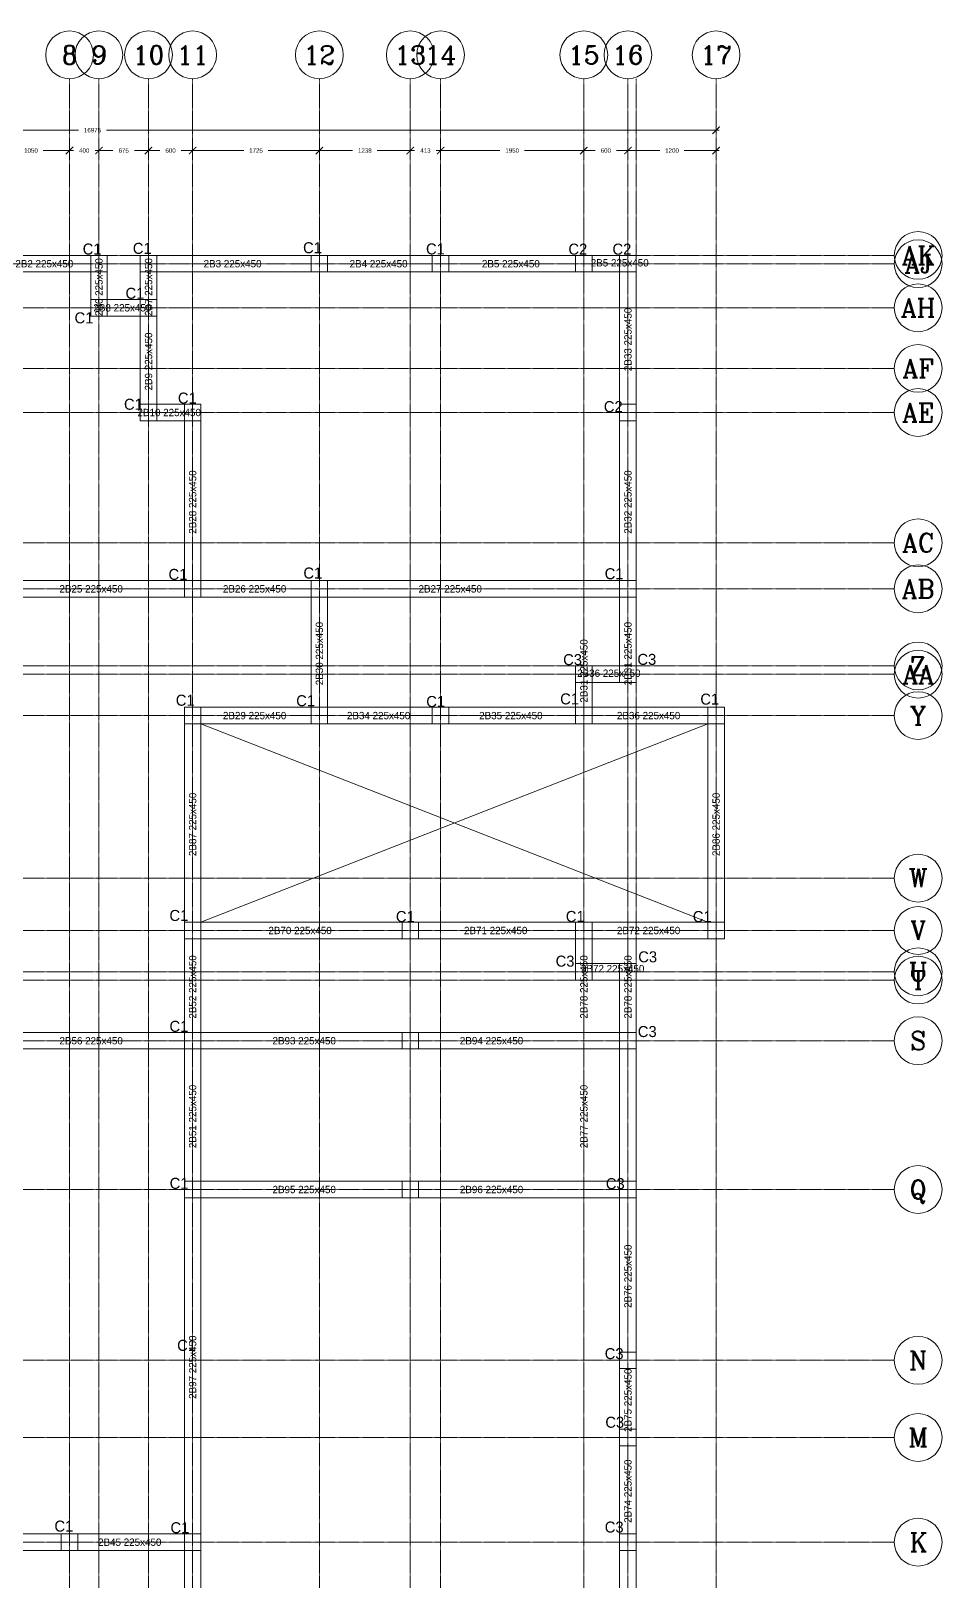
# Model space of a CAD drawing. Header units: inches. Extents: x 63905 to 122805, y 38716 to 73428.
# Drawn here: x 110405 to 122805, y 52346 to 73428 of the extents above; entities that cross this region are included whole.
import ezdxf
from ezdxf.enums import TextEntityAlignment as Align

# ---------------------------------------------------------------- set-up
doc = ezdxf.new("R2010")
doc.units = ezdxf.units.IN
doc.header["$MEASUREMENT"] = 0
doc.linetypes.add('CENTER2', pattern=[0.7, 0.5, -0.1, 0, -0.1])
doc.linetypes.add('HIDDEN2', pattern=[0.1875, 0.125, -0.0625])
doc.layers.get('Defpoints').update_dxf_attribs({"lineweight": 9})
for name, color, linetype, lineweight in [('Axis_1', 8, 'CENTER2', 0), ('Axis_2', 8, 'CENTER2', 0), ('AxisBalloons_1', 150, 'ByLayer', 0), ('AxisBalloons_2', 150, 'ByLayer', 0), ('AxisText_1', 18, 'ByLayer', 0), ('AxisText_2', 18, 'ByLayer', 0), ('Beam', 3, 'HIDDEN2', 0), ('BeamText', 5, 'ByLayer', 0), ('Column', 1, 'ByLayer', 0), ('ELMLAB', 2, 'Continuous', 0)]:
    doc.layers.add(name, color=color, linetype=linetype, lineweight=lineweight)
doc.styles.add('AxisText_1', font='ROMANC', dxfattribs={"height": 50})
doc.styles.add('AxisText_2', font='ROMANC', dxfattribs={"height": 50})
doc.styles.add('BeamText', font='TXT', dxfattribs={"height": 1000})
doc.styles.add('FootingText', font='TXT', dxfattribs={"height": 1500})
doc.styles.get("Standard").update_dxf_attribs({"font": 'arial.ttf'})
doc.dimstyles.new('DAMMY D', dxfattribs={"dimtxt": 60, "dimasz": 100, "dimexe": 100, "dimexo": 100, "dimgap": 80, "dimtad": 0, "dimdec": 0, "dimtxsty": 'Standard', "dimblk": 'ARCHTICK', "dimcen": 2.5, "dimdle": 40, "dimse1": 1, "dimse2": 1, "dimclrd": 7, "dimclre": 256, "dimclrt": 7, "dimadec": 0, "dimazin": 0, "dimtfac": 1, "dimtdec": 0, "dimtmove": 0, "dimatfit": 3, "dimldrblk": 'ARCHTICK', "dimfxl": 0.18, "dimlwd": -1, "dimlwe": -1, "dimarcsym": 0})

# ---------------------------------------------------------------- blocks, each defined once
blk = doc.blocks.new('_ArchTick')
at = {"color": 0, "linetype": 'ByBlock', "const_width": 0.15}
blk.add_lwpolyline([(-0.5, -0.5), (0.5, 0.5)], dxfattribs=at)
blk = doc.blocks.new('*D135')
at = {"layer": 'Defpoints', "color": 0, "transparency": 16777216}
for p in [(109880, 72778), (110930, 72778), (110930, 71801)]:
    blk.add_point(p, dxfattribs=at)
at = {"layer": 'ELMLAB', "color": 7, "transparency": 16777216}
for p, q in [((109840, 71801), (110238, 71801)), ((110970, 71801), (110572, 71801))]:
    blk.add_line(p, q, dxfattribs=at)
at = {"layer": 'ELMLAB', "color": 7, "transparency": 16777216, "xscale": 100, "yscale": 100, "zscale": 100, "rotation": 180}
blk.add_blockref('_ArchTick', (109880, 71801), dxfattribs=at)
at = {"layer": 'ELMLAB', "color": 7, "transparency": 16777216, "xscale": 100, "yscale": 100, "zscale": 100}
blk.add_blockref('_ArchTick', (110930, 71801), dxfattribs=at)
at = {"layer": 'ELMLAB', "color": 7, "transparency": 16777216, "insert": (110405, 71801), "char_height": 60, "attachment_point": 5}
blk.add_mtext('1050', dxfattribs=at)
blk = doc.blocks.new('*D136')
at = {"layer": 'Defpoints', "color": 0, "transparency": 16777216}
for p in [(110930, 72778), (111330, 72778), (111330, 71801)]:
    blk.add_point(p, dxfattribs=at)
at = {"layer": 'ELMLAB', "color": 7, "transparency": 16777216}
for p, q in [((110930, 71801), (110830, 71801)), ((110930, 71801), (110983, 71801)), ((111330, 71801), (111277, 71801)), ((111330, 71801), (111430, 71801))]:
    blk.add_line(p, q, dxfattribs=at)
at = {"layer": 'ELMLAB', "color": 7, "transparency": 16777216, "xscale": 100, "yscale": 100, "zscale": 100}
blk.add_blockref('_ArchTick', (110930, 71801), dxfattribs=at)
at = {"layer": 'ELMLAB', "color": 7, "transparency": 16777216, "xscale": 100, "yscale": 100, "zscale": 100, "rotation": 180}
blk.add_blockref('_ArchTick', (111330, 71801), dxfattribs=at)
at = {"layer": 'ELMLAB', "color": 7, "transparency": 16777216, "insert": (111130, 71801), "char_height": 60, "attachment_point": 5}
blk.add_mtext('400', dxfattribs=at)
blk = doc.blocks.new('*D137')
at = {"layer": 'Defpoints', "color": 0, "transparency": 16777216}
for p in [(111330, 72778), (112005, 72778), (112005, 71801)]:
    blk.add_point(p, dxfattribs=at)
at = {"layer": 'ELMLAB', "color": 7, "transparency": 16777216}
for p, q in [((111290, 71801), (111521, 71801)), ((112045, 71801), (111814, 71801))]:
    blk.add_line(p, q, dxfattribs=at)
at = {"layer": 'ELMLAB', "color": 7, "transparency": 16777216, "xscale": 100, "yscale": 100, "zscale": 100, "rotation": 180}
blk.add_blockref('_ArchTick', (111330, 71801), dxfattribs=at)
at = {"layer": 'ELMLAB', "color": 7, "transparency": 16777216, "xscale": 100, "yscale": 100, "zscale": 100}
blk.add_blockref('_ArchTick', (112005, 71801), dxfattribs=at)
at = {"layer": 'ELMLAB', "color": 7, "transparency": 16777216, "insert": (111667, 71801), "char_height": 60, "attachment_point": 5}
blk.add_mtext('675', dxfattribs=at)
blk = doc.blocks.new('*D138')
at = {"layer": 'Defpoints', "color": 0, "transparency": 16777216}
for p in [(112005, 72778), (112605, 72778), (112605, 71801)]:
    blk.add_point(p, dxfattribs=at)
at = {"layer": 'ELMLAB', "color": 7, "transparency": 16777216}
for p, q in [((111965, 71801), (112159, 71801)), ((112645, 71801), (112451, 71801))]:
    blk.add_line(p, q, dxfattribs=at)
at = {"layer": 'ELMLAB', "color": 7, "transparency": 16777216, "xscale": 100, "yscale": 100, "zscale": 100, "rotation": 180}
blk.add_blockref('_ArchTick', (112005, 71801), dxfattribs=at)
at = {"layer": 'ELMLAB', "color": 7, "transparency": 16777216, "xscale": 100, "yscale": 100, "zscale": 100}
blk.add_blockref('_ArchTick', (112605, 71801), dxfattribs=at)
at = {"layer": 'ELMLAB', "color": 7, "transparency": 16777216, "insert": (112305, 71801), "char_height": 60, "attachment_point": 5}
blk.add_mtext('600', dxfattribs=at)
blk = doc.blocks.new('*D139')
at = {"layer": 'Defpoints', "color": 0, "transparency": 16777216}
for p in [(112605, 72778), (114330, 72778), (114330, 71801)]:
    blk.add_point(p, dxfattribs=at)
at = {"layer": 'ELMLAB', "color": 7, "transparency": 16777216}
for p, q in [((112565, 71801), (113301, 71801)), ((114370, 71801), (113634, 71801))]:
    blk.add_line(p, q, dxfattribs=at)
at = {"layer": 'ELMLAB', "color": 7, "transparency": 16777216, "xscale": 100, "yscale": 100, "zscale": 100, "rotation": 180}
blk.add_blockref('_ArchTick', (112605, 71801), dxfattribs=at)
at = {"layer": 'ELMLAB', "color": 7, "transparency": 16777216, "xscale": 100, "yscale": 100, "zscale": 100}
blk.add_blockref('_ArchTick', (114330, 71801), dxfattribs=at)
at = {"layer": 'ELMLAB', "color": 7, "transparency": 16777216, "insert": (113467, 71801), "char_height": 60, "attachment_point": 5}
blk.add_mtext('1725', dxfattribs=at)
blk = doc.blocks.new('*D140')
at = {"layer": 'Defpoints', "color": 0, "transparency": 16777216}
for p in [(114330, 72778), (115567, 72778), (115567, 71801)]:
    blk.add_point(p, dxfattribs=at)
at = {"layer": 'ELMLAB', "color": 7, "transparency": 16777216}
for p, q in [((114290, 71801), (114782, 71801)), ((115607, 71801), (115116, 71801))]:
    blk.add_line(p, q, dxfattribs=at)
at = {"layer": 'ELMLAB', "color": 7, "transparency": 16777216, "xscale": 100, "yscale": 100, "zscale": 100, "rotation": 180}
blk.add_blockref('_ArchTick', (114330, 71801), dxfattribs=at)
at = {"layer": 'ELMLAB', "color": 7, "transparency": 16777216, "xscale": 100, "yscale": 100, "zscale": 100}
blk.add_blockref('_ArchTick', (115567, 71801), dxfattribs=at)
at = {"layer": 'ELMLAB', "color": 7, "transparency": 16777216, "insert": (114949, 71801), "char_height": 60, "attachment_point": 5}
blk.add_mtext('1238', dxfattribs=at)
blk = doc.blocks.new('*D141')
at = {"layer": 'Defpoints', "color": 0, "transparency": 16777216}
for p in [(115567, 72778), (115980, 72778), (115980, 71801)]:
    blk.add_point(p, dxfattribs=at)
at = {"layer": 'ELMLAB', "color": 7, "transparency": 16777216}
for p, q in [((115567, 71801), (115467, 71801)), ((115567, 71801), (115626, 71801)), ((115980, 71801), (115921, 71801)), ((115980, 71801), (116080, 71801))]:
    blk.add_line(p, q, dxfattribs=at)
at = {"layer": 'ELMLAB', "color": 7, "transparency": 16777216, "xscale": 100, "yscale": 100, "zscale": 100}
blk.add_blockref('_ArchTick', (115567, 71801), dxfattribs=at)
at = {"layer": 'ELMLAB', "color": 7, "transparency": 16777216, "xscale": 100, "yscale": 100, "zscale": 100, "rotation": 180}
blk.add_blockref('_ArchTick', (115980, 71801), dxfattribs=at)
at = {"layer": 'ELMLAB', "color": 7, "transparency": 16777216, "insert": (115774, 71801), "char_height": 60, "attachment_point": 5}
blk.add_mtext('413', dxfattribs=at)
blk = doc.blocks.new('*D142')
at = {"layer": 'Defpoints', "color": 0, "transparency": 16777216}
for p in [(115980, 72778), (117930, 72778), (117930, 71801)]:
    blk.add_point(p, dxfattribs=at)
at = {"layer": 'ELMLAB', "color": 7, "transparency": 16777216}
for p, q in [((115940, 71801), (116788, 71801)), ((117970, 71801), (117122, 71801))]:
    blk.add_line(p, q, dxfattribs=at)
at = {"layer": 'ELMLAB', "color": 7, "transparency": 16777216, "xscale": 100, "yscale": 100, "zscale": 100, "rotation": 180}
blk.add_blockref('_ArchTick', (115980, 71801), dxfattribs=at)
at = {"layer": 'ELMLAB', "color": 7, "transparency": 16777216, "xscale": 100, "yscale": 100, "zscale": 100}
blk.add_blockref('_ArchTick', (117930, 71801), dxfattribs=at)
at = {"layer": 'ELMLAB', "color": 7, "transparency": 16777216, "insert": (116955, 71801), "char_height": 60, "attachment_point": 5}
blk.add_mtext('1950', dxfattribs=at)
blk = doc.blocks.new('*D143')
at = {"layer": 'Defpoints', "color": 0, "transparency": 16777216}
for p in [(117930, 72778), (118530, 72778), (118530, 71801)]:
    blk.add_point(p, dxfattribs=at)
at = {"layer": 'ELMLAB', "color": 7, "transparency": 16777216}
for p, q in [((117890, 71801), (118084, 71801)), ((118570, 71801), (118376, 71801))]:
    blk.add_line(p, q, dxfattribs=at)
at = {"layer": 'ELMLAB', "color": 7, "transparency": 16777216, "xscale": 100, "yscale": 100, "zscale": 100, "rotation": 180}
blk.add_blockref('_ArchTick', (117930, 71801), dxfattribs=at)
at = {"layer": 'ELMLAB', "color": 7, "transparency": 16777216, "xscale": 100, "yscale": 100, "zscale": 100}
blk.add_blockref('_ArchTick', (118530, 71801), dxfattribs=at)
at = {"layer": 'ELMLAB', "color": 7, "transparency": 16777216, "insert": (118230, 71801), "char_height": 60, "attachment_point": 5}
blk.add_mtext('600', dxfattribs=at)
blk = doc.blocks.new('*D144')
at = {"layer": 'Defpoints', "color": 0, "transparency": 16777216}
for p in [(118530, 72778), (119730, 72778), (119730, 71801)]:
    blk.add_point(p, dxfattribs=at)
at = {"layer": 'ELMLAB', "color": 7, "transparency": 16777216}
for p, q in [((118490, 71801), (118963, 71801)), ((119770, 71801), (119297, 71801))]:
    blk.add_line(p, q, dxfattribs=at)
at = {"layer": 'ELMLAB', "color": 7, "transparency": 16777216, "xscale": 100, "yscale": 100, "zscale": 100, "rotation": 180}
blk.add_blockref('_ArchTick', (118530, 71801), dxfattribs=at)
at = {"layer": 'ELMLAB', "color": 7, "transparency": 16777216, "xscale": 100, "yscale": 100, "zscale": 100}
blk.add_blockref('_ArchTick', (119730, 71801), dxfattribs=at)
at = {"layer": 'ELMLAB', "color": 7, "transparency": 16777216, "insert": (119130, 71801), "char_height": 60, "attachment_point": 5}
blk.add_mtext('1200', dxfattribs=at)
blk = doc.blocks.new('*D145')
at = {"layer": 'Defpoints', "color": 0, "transparency": 16777216}
for p in [(102755, 72778), (119730, 72778), (119730, 72078)]:
    blk.add_point(p, dxfattribs=at)
at = {"layer": 'ELMLAB', "color": 7, "transparency": 16777216}
for p, q in [((102715, 72078), (111052, 72078)), ((119770, 72078), (111433, 72078))]:
    blk.add_line(p, q, dxfattribs=at)
at = {"layer": 'ELMLAB', "color": 7, "transparency": 16777216, "xscale": 100, "yscale": 100, "zscale": 100, "rotation": 180}
blk.add_blockref('_ArchTick', (102755, 72078), dxfattribs=at)
at = {"layer": 'ELMLAB', "color": 7, "transparency": 16777216, "xscale": 100, "yscale": 100, "zscale": 100}
blk.add_blockref('_ArchTick', (119730, 72078), dxfattribs=at)
at = {"layer": 'ELMLAB', "color": 7, "transparency": 16777216, "insert": (111242, 72078), "char_height": 60, "attachment_point": 5}
blk.add_mtext('16975', dxfattribs=at)

msp = doc.modelspace()

# ---------------------------------------------------------------- linework, layer by layer
at = {"layer": 'Axis_1'}
for p, q in [((100070.8, 70373.5), (122155.2, 70373.5)), ((100070.8, 70261), (122155.2, 70261)), ((100070.8, 69661), (122155.2, 69661)), ((100070.8, 68836), (122155.2, 68836)), ((100070.8, 68236), (122155.2, 68236)), ((100070.8, 66463.5), (122155.2, 66463.5)), ((100070.8, 65836), (122155.2, 65836)), ((100070.8, 64786), (122155.2, 64786)), ((100070.8, 64673.5), (122155.2, 64673.5)), ((100070.8, 64111), (122155.2, 64111)), ((100070.8, 61898.5), (122155.2, 61898.5)), ((100070.8, 61186), (122155.2, 61186)), ((100070.8, 60623.5), (122155.2, 60623.5)), ((100070.8, 60511), (122155.2, 60511)), ((100070.8, 59686), (122155.2, 59686)), ((100070.8, 57661), (122155.2, 57661)), ((100070.8, 55336), (122155.2, 55336)), ((100070.8, 54286), (122155.2, 54286)), ((100070.8, 52861), (122155.2, 52861))]:
    msp.add_line(p, q, dxfattribs=at)
at = {"layer": 'Axis_2'}
for p, q in [((110930, 42410.1), (110930, 72778.5)), ((111330, 42410.1), (111330, 72778.5)), ((112005, 42348.5), (112005, 72778.5)), ((112605, 42410.1), (112605, 72778.5)), ((114330, 42410.1), (114330, 72778.5)), ((115567.5, 42410.1), (115567.5, 72778.5)), ((115980, 42410.1), (115980, 72778.5)), ((117930, 42410.1), (117930, 72778.5)), ((118530, 42410.1), (118530, 72778.5)), ((118530, 42410.1), (118530, 72778.5)), ((118530, 42410.1), (118530, 72778.5)), ((118642.5, 42410.1), (118642.5, 72778.5)), ((119730, 42410.1), (119730, 72778.5))]:
    msp.add_line(p, q, dxfattribs=at)
at = {"layer": 'AxisBalloons_1'}
for centre in [(122480.2, 70373.5), (122480.2, 70261), (122480.2, 69661), (122480.2, 68836), (122480.2, 68236), (122480.2, 66463.5), (122480.2, 65836), (122480.2, 64786), (122480.2, 64673.5), (122480.2, 64111), (122480.2, 61898.5), (122480.2, 61186), (122480.2, 60623.5), (122480.2, 60511), (122480.2, 59686), (122480.2, 57661), (122480.2, 55336), (122480.2, 54286), (122480.2, 52861)]:
    msp.add_circle(centre, 325, dxfattribs=at)
at = {"layer": 'AxisBalloons_2'}
for centre in [(110930, 73103.5), (111330, 73103.5), (112005, 73103.5), (112605, 73103.5), (114330, 73103.5), (115567.5, 73103.5), (115980, 73103.5), (117930, 73103.5), (118530, 73103.5), (119730, 73103.5)]:
    msp.add_circle(centre, 325, dxfattribs=at)
at = {"layer": 'Beam', "linetype": 'Continuous'}
for p, q in [((109992.5, 70373.5), (111217.5, 70373.5)), ((112117.5, 70373.5), (114217.5, 70373.5)), ((114442.5, 70373.5), (115867.5, 70373.5)), ((116092.5, 70373.5), (117817.5, 70373.5)), ((109992.5, 70148.5), (111217.5, 70148.5)), ((111217.5, 69773.5), (111217.5, 70148.5)), ((111442.5, 69773.5), (111442.5, 70148.5)), ((111892.5, 69773.5), (111892.5, 70148.5)), ((112117.5, 70148.5), (114217.5, 70148.5)), ((112117.5, 69773.5), (112117.5, 70148.5)), ((114442.5, 70148.5), (115867.5, 70148.5)), ((116092.5, 70148.5), (117817.5, 70148.5)), ((118417.5, 68348.5), (118417.5, 70148.5)), ((118642.5, 68348.5), (118642.5, 70148.5)), ((111442.5, 69773.5), (111892.5, 69773.5)), ((111442.5, 69548.5), (111892.5, 69548.5)), ((111892.5, 68348.5), (111892.5, 69548.5)), ((112117.5, 68348.5), (112117.5, 69548.5)), ((112117.5, 68348.5), (112492.5, 68348.5)), ((112117.5, 68123.5), (112492.5, 68123.5)), ((112492.5, 65948.5), (112492.5, 68123.5)), ((112717.5, 65948.5), (112717.5, 68123.5)), ((118417.5, 65948.5), (118417.5, 68123.5)), ((118642.5, 65948.5), (118642.5, 68123.5)), ((109992.5, 65948.5), (112492.5, 65948.5)), ((112717.5, 65948.5), (114217.5, 65948.5)), ((114442.5, 65948.5), (118417.5, 65948.5)), ((109992.5, 65723.5), (112492.5, 65723.5)), ((112717.5, 65723.5), (114217.5, 65723.5)), ((114217.5, 64223.5), (114217.5, 65723.5)), ((114442.5, 65723.5), (118417.5, 65723.5)), ((114442.5, 64223.5), (114442.5, 65723.5)), ((118417.5, 64561), (118417.5, 65723.5)), ((118642.5, 64561), (118642.5, 65723.5)), ((112717.5, 64223.5), (114217.5, 64223.5)), ((114442.5, 64223.5), (115867.5, 64223.5)), ((116092.5, 64223.5), (117817.5, 64223.5)), ((118042.5, 64223.5), (119617.5, 64223.5)), ((112492.5, 61298.5), (112492.5, 63998.5)), ((112717.5, 63998.5), (114217.5, 63998.5)), ((112717.5, 61298.5), (112717.5, 63998.5)), ((114442.5, 63998.5), (115867.5, 63998.5)), ((116092.5, 63998.5), (117817.5, 63998.5)), ((118042.5, 63998.5), (119617.5, 63998.5)), ((119617.5, 61298.5), (119617.5, 63998.5)), ((119842.5, 61298.5), (119842.5, 63998.5)), ((112717.5, 61298.5), (115455, 61298.5)), ((115680, 61298.5), (117817.5, 61298.5)), ((118042.5, 61298.5), (119617.5, 61298.5)), ((112492.5, 59798.5), (112492.5, 61073.5)), ((112717.5, 59798.5), (112717.5, 61073.5)), ((112717.5, 61073.5), (115455, 61073.5)), ((115680, 61073.5), (117817.5, 61073.5)), ((117817.5, 60736), (117817.5, 61073.5)), ((118042.5, 61073.5), (119617.5, 61073.5)), ((118042.5, 60736), (118042.5, 61073.5)), ((118417.5, 59798.5), (118417.5, 60742.4)), ((118642.5, 59798.5), (118642.5, 60742.4)), ((109992.5, 59798.5), (112492.5, 59798.5)), ((112717.5, 59798.5), (115567.5, 59798.5)), ((115567.5, 59798.5), (118417.5, 59798.5)), ((109992.5, 59573.5), (112492.5, 59573.5)), ((112492.5, 57773.5), (112492.5, 59573.5)), ((112717.5, 57773.5), (112717.5, 59573.5)), ((112717.5, 59573.5), (115567.5, 59573.5)), ((115567.5, 59573.5), (118417.5, 59573.5)), ((118417.5, 57773.5), (118417.5, 59573.5)), ((118642.5, 57773.5), (118642.5, 59573.5)), ((112717.5, 57773.5), (115567.5, 57773.5)), ((115567.5, 57773.5), (118417.5, 57773.5)), ((112492.5, 52973.5), (112492.5, 57548.5)), ((112717.5, 57548.5), (115567.5, 57548.5)), ((112717.5, 52973.5), (112717.5, 57548.5)), ((115567.5, 57548.5), (118417.5, 57548.5)), ((118417.5, 55448.5), (118417.5, 57548.5)), ((118642.5, 55448.5), (118642.5, 57548.5)), ((118417.5, 54398.5), (118417.5, 55223.5)), ((118642.5, 54398.5), (118642.5, 55223.5)), ((118417.5, 52973.5), (118417.5, 54173.5)), ((118642.5, 52973.5), (118642.5, 54173.5)), ((108292.5, 52973.5), (110817.5, 52973.5)), ((111042.5, 52973.5), (112492.5, 52973.5)), ((108292.5, 52748.5), (110817.5, 52748.5)), ((111042.5, 52748.5), (112492.5, 52748.5)), ((112492.5, 49748.5), (112492.5, 52748.5)), ((112717.5, 49748.5), (112717.5, 52748.5)), ((118417.5, 49748.5), (118417.5, 52748.5)), ((118642.5, 49748.5), (118642.5, 52748.5))]:
    msp.add_line(p, q, dxfattribs=at)
at = {"layer": 'Column'}
for points in [[(111217.5, 70148.5), (111442.5, 70148.5), (111442.5, 70373.5), (111217.5, 70373.5)], [(111892.5, 70148.5), (112117.5, 70148.5), (112117.5, 70373.5), (111892.5, 70373.5)], [(114217.5, 70148.5), (114442.5, 70148.5), (114442.5, 70373.5), (114217.5, 70373.5)], [(115867.5, 70148.5), (116092.5, 70148.5), (116092.5, 70373.5), (115867.5, 70373.5)], [(117817.5, 70148.5), (118042.5, 70148.5), (118042.5, 70373.5), (117817.5, 70373.5)], [(118417.5, 70148.5), (118642.5, 70148.5), (118642.5, 70373.5), (118417.5, 70373.5)], [(111217.5, 69548.5), (111442.5, 69548.5), (111442.5, 69773.5), (111217.5, 69773.5)], [(111892.5, 69548.5), (112117.5, 69548.5), (112117.5, 69773.5), (111892.5, 69773.5)], [(111892.5, 68123.5), (112117.5, 68123.5), (112117.5, 68348.5), (111892.5, 68348.5)], [(112492.5, 68123.5), (112717.5, 68123.5), (112717.5, 68348.5), (112492.5, 68348.5)], [(118417.5, 68123.5), (118642.5, 68123.5), (118642.5, 68348.5), (118417.5, 68348.5)], [(112492.5, 65723.5), (112717.5, 65723.5), (112717.5, 65948.5), (112492.5, 65948.5)], [(114217.5, 65723.5), (114442.5, 65723.5), (114442.5, 65948.5), (114217.5, 65948.5)], [(118417.5, 65723.5), (118642.5, 65723.5), (118642.5, 65948.5), (118417.5, 65948.5)], [(117817.5, 64561), (118042.5, 64561), (118042.5, 64786), (117817.5, 64786)], [(118417.5, 64561), (118642.5, 64561), (118642.5, 64786), (118417.5, 64786)], [(112492.5, 63998.5), (112717.5, 63998.5), (112717.5, 64223.5), (112492.5, 64223.5)], [(114217.5, 63998.5), (114442.5, 63998.5), (114442.5, 64223.5), (114217.5, 64223.5)], [(115867.5, 63998.5), (116092.5, 63998.5), (116092.5, 64223.5), (115867.5, 64223.5)], [(117817.5, 63998.5), (118042.5, 63998.5), (118042.5, 64223.5), (117817.5, 64223.5)], [(119617.5, 63998.5), (119842.5, 63998.5), (119842.5, 64223.5), (119617.5, 64223.5)], [(112492.5, 61073.5), (112717.5, 61073.5), (112717.5, 61298.5), (112492.5, 61298.5)], [(115455, 61073.5), (115680, 61073.5), (115680, 61298.5), (115455, 61298.5)], [(117817.5, 61073.5), (118042.5, 61073.5), (118042.5, 61298.5), (117817.5, 61298.5)], [(119617.5, 61073.5), (119842.5, 61073.5), (119842.5, 61298.5), (119617.5, 61298.5)], [(117817.5, 60511), (118042.5, 60511), (118042.5, 60736), (117817.5, 60736)], [(118417.5, 60511), (118642.5, 60511), (118642.5, 60736), (118417.5, 60736)], [(112492.5, 59573.5), (112717.5, 59573.5), (112717.5, 59798.5), (112492.5, 59798.5)], [(115455, 59573.5), (115680, 59573.5), (115680, 59798.5), (115455, 59798.5)], [(118417.5, 59573.5), (118642.5, 59573.5), (118642.5, 59798.5), (118417.5, 59798.5)], [(112492.5, 57548.5), (112717.5, 57548.5), (112717.5, 57773.5), (112492.5, 57773.5)], [(115455, 57548.5), (115680, 57548.5), (115680, 57773.5), (115455, 57773.5)], [(118417.5, 57548.5), (118642.5, 57548.5), (118642.5, 57773.5), (118417.5, 57773.5)], [(118417.5, 55223.5), (118642.5, 55223.5), (118642.5, 55448.5), (118417.5, 55448.5)], [(118417.5, 54173.5), (118642.5, 54173.5), (118642.5, 54398.5), (118417.5, 54398.5)], [(110817.5, 52748.5), (111042.5, 52748.5), (111042.5, 52973.5), (110817.5, 52973.5)], [(112492.5, 52748.5), (112717.5, 52748.5), (112717.5, 52973.5), (112492.5, 52973.5)], [(118417.5, 52748.5), (118642.5, 52748.5), (118642.5, 52973.5), (118417.5, 52973.5)]]:
    msp.add_lwpolyline(points, close=True, dxfattribs=at)
at = {"layer": 'ELMLAB', "color": 3}
for p, q in [((118042.5, 70373.5), (118417.5, 70373.5)), ((118042.5, 70148.5), (118417.5, 70148.5)), ((118042.5, 64786), (118417.5, 64786)), ((117817.5, 64561), (117817.5, 64223.5)), ((118042.5, 64561), (118417.5, 64561)), ((118042.5, 64561), (118042.5, 64223.5)), ((112717.5, 63998.5), (119617.5, 61298.5)), ((112717.5, 61298.5), (119617.5, 63998.5)), ((118042.5, 60736), (118417.5, 60736)), ((118042.5, 60511), (118417.5, 60511))]:
    msp.add_line(p, q, dxfattribs=at)

# ---------------------------------------------------------------- texts
at = {"layer": 'AxisText_1', "linetype": 'Continuous', "style": 'AxisText_1'}
for s, p in [('AK', (122480.2, 70373.5)), ('AJ', (122480.2, 70261)), ('AH', (122480.2, 69661)), ('AF', (122480.2, 68836)), ('AE', (122480.2, 68236)), ('AC', (122480.2, 66463.5)), ('AB', (122480.2, 65836)), ('AA', (122480.2, 64673.5)), ('Z', (122480.2, 64786)), ('Y', (122480.2, 64111)), ('W', (122480.2, 61898.5)), ('V', (122480.2, 61186)), ('U', (122480.2, 60623.5)), ('T', (122480.2, 60511)), ('S', (122480.2, 59686)), ('Q', (122480.2, 57661)), ('N', (122480.2, 55336)), ('M', (122480.2, 54286)), ('K', (122480.2, 52861))]:
    msp.add_text(s, height=250, dxfattribs=at).set_placement(p, align=Align.MIDDLE_CENTER)
at = {"layer": 'AxisText_2', "linetype": 'Continuous', "style": 'AxisText_2'}
for s, p in [('8', (110930, 73103.5)), ('9', (111330, 73103.5)), ('10', (112005, 73103.5)), ('11', (112605, 73103.5)), ('12', (114330, 73103.5)), ('13', (115567.5, 73103.5)), ('14', (115980, 73103.5)), ('15', (117930, 73103.5)), ('16', (118530, 73103.5)), ('17', (119730, 73103.5))]:
    msp.add_text(s, height=250, dxfattribs=at).set_placement(p, align=Align.MIDDLE_CENTER)
at = {"layer": 'Beam', "color": 5, "linetype": 'Continuous', "lineweight": 30, "style": 'FootingText'}
for s, p in [('C1', (111108.7, 70340.6)), ('C1', (111791.2, 70350.1)), ('C1', (114108.2, 70358.6)), ('C1', (115781.7, 70342.1)), ('C2', (117719.7, 70339.1)), ('C2', (118319.7, 70339.1)), ('C1', (111691.7, 69738.6)), ('C1', (110998.2, 69404.1)), ('C1', (111671.2, 68228.1)), ('C1', (112404.7, 68312.1)), ('C2', (118202.2, 68196.1)), ('C1', (112276.7, 65912.6)), ('C1', (114112.7, 65931.1)), ('C1', (118213.7, 65921.6)), ('C3', (117648.6, 64752.6)), ('C3', (118659.1, 64756.1)), ('C1', (112376.2, 64200.1)), ('C1', (114015.2, 64193.1)), ('C1', (115785.2, 64182.6)), ('C1', (117608.2, 64218.1)), ('C1', (119515.7, 64214.6)), ('C1', (112289.7, 61270.6)), ('C1', (115372.2, 61256.1)), ('C1', (117684.7, 61257.1)), ('C1', (119413.2, 61255.6)), ('C3', (117546.2, 60649.1)), ('C3', (118670.7, 60707.6)), ('C1', (112290.2, 59761.6)), ('C3', (118664.7, 59690.6)), ('C1', (112292.7, 57625.1)), ('C3', (118229.2, 57620.6)), ('C1', (112394.7, 55420.1)), ('C3', (118214.2, 55307.1)), ('C3', (118222.7, 54373.1)), ('C1', (110724.2, 52959.6)), ('C1', (112303.7, 52938.1)), ('C3', (118214.7, 52946.6))]:
    msp.add_text(s, height=150, dxfattribs=at).set_placement(p, align=Align.BOTTOM_LEFT)
at = {"layer": 'BeamText', "linetype": 'Continuous', "style": 'BeamText'}
for s, p in [('2B2 225x450 ', (110605, 70261)), ('2B3 225x450 ', (113167.5, 70261)), ('2B4 225x450 ', (115155, 70261)), ('2B5 225x450 ', (116955, 70261)), ('2B5 225x450 ', (118437, 70273.5)), ('2B8 225x450 ', (111667.5, 69661)), ('2B10 225x450 ', (112305, 68236)), ('2B25 225x450 ', (111242.5, 65836)), ('2B26 225x450 ', (113467.5, 65836)), ('2B27 225x450 ', (116130, 65836)), ('2B36 225x450 ', (118288.6, 64687.7)), ('2B29 225x450 ', (113467.5, 64111)), ('2B34 225x450 ', (115155, 64111)), ('2B35 225x450 ', (116955, 64111)), ('2B36 225x450 ', (118830, 64111)), ('2B70 225x450 ', (114086.2, 61186)), ('2B71 225x450 ', (116748.7, 61186)), ('2B72 225x450 ', (118830, 61186)), ('2B72 225x450 ', (118340.9, 60667.4)), ('2B56 225x450 ', (111242.5, 59686)), ('2B93 225x450 ', (114142.5, 59686)), ('2B94 225x450 ', (116692.5, 59686)), ('2B95 225x450 ', (114142.5, 57661)), ('2B96 225x450 ', (116692.5, 57661)), ('2B45 225x450 ', (111767.5, 52861))]:
    msp.add_text(s, height=100, dxfattribs=at).set_placement(p, align=Align.MIDDLE_CENTER)
for s, p in [('2B6 225x450 ', (111330, 69961)), ('2B7 225x450 ', (112005, 69961)), ('2B33 225x450 ', (118530, 69248.5)), ('2B9 225x450 ', (112005, 68948.5)), ('2B28 225x450 ', (112605, 67036)), ('2B32 225x450 ', (118530, 67036)), ('2B30 225x450 ', (114330, 64973.5)), ('2B31 225x450 ', (118530, 64973.5)), ('2B31 225x450 ', (117930.5, 64737)), ('2B87 225x450 ', (112605, 62648.5)), ('2B86 225x450 ', (119730, 62648.5)), ('2B52 225x450 ', (112605, 60436)), ('2B78 225x450 ', (117930, 60436)), ('2B78 225x450 ', (118530, 60436)), ('2B51 225x450 ', (112605, 58673.5)), ('2B77 225x450 ', (117930, 58673.5)), ('2B76 225x450 ', (118530, 56498.5)), ('2B97 225x450 ', (112605, 55261)), ('2B75 225x450 ', (118530, 54811)), ('2B74 225x450 ', (118530, 53573.5))]:
    msp.add_text(s, height=100, rotation=90, dxfattribs=at).set_placement(p, align=Align.MIDDLE_CENTER)

# ---------------------------------------------------------------- dimensions: what is measured, and where the dimension line sits
at = {"layer": 'ELMLAB', "color": 3}
for base, p1, p2, picture, middle in [((119730, 72077.9), (102755, 72778.5), (119730, 72778.5), '*D145', (111242.5, 72077.9)), ((110930, 71801.4), (109880, 72778.5), (110930, 72778.5), '*D135', (110405, 71801.4)), ((111330, 71801.4), (110930, 72778.5), (111330, 72778.5), '*D136', (111130, 71801.4)), ((112005, 71801.4), (111330, 72778.5), (112005, 72778.5), '*D137', (111667.5, 71801.4)), ((112605, 71801.4), (112005, 72778.5), (112605, 72778.5), '*D138', (112305, 71801.4)), ((114330, 71801.4), (112605, 72778.5), (114330, 72778.5), '*D139', (113467.5, 71801.4)), ((115567.4990773, 71801.391632), (114329.9990773, 72778.4592513), (115567.4990773, 72778.4592513), '*D140', (114948.7490773, 71801.391632)), ((115979.9990773, 71801.391632), (115567.4990773, 72778.4592513), (115979.9990773, 72778.4592513), '*D141', (115773.7490773, 71801.391632)), ((117930, 71801.4), (115980, 72778.5), (117930, 72778.5), '*D142', (116955, 71801.4)), ((118530, 71801.4), (117930, 72778.5), (118530, 72778.5), '*D143', (118230, 71801.4)), ((119730, 71801.4), (118530, 72778.5), (119730, 72778.5), '*D144', (119130, 71801.4))]:
    dim = msp.add_linear_dim(base=base, p1=p1, p2=p2, dimstyle='DAMMY D', dxfattribs=at)
    dim.commit()
    dim.dimension.update_dxf_attribs({"geometry": picture, "text_midpoint": middle})

doc.saveas('drawing.dxf')
